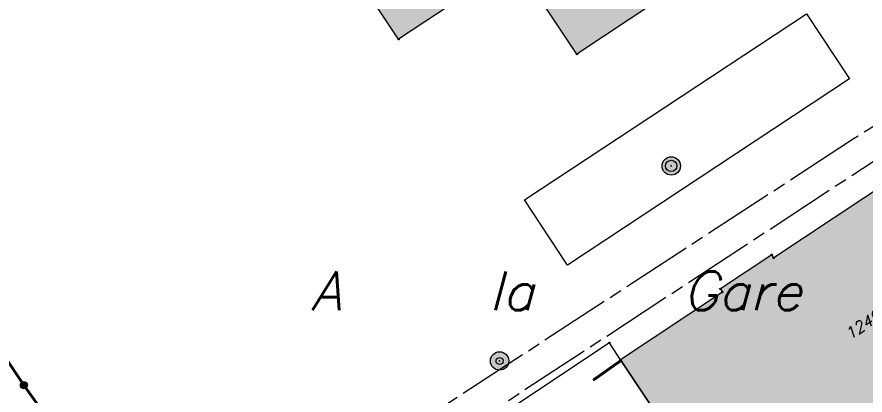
# Model space of a CAD drawing. Header units: metres. Extents: x 2513914 to 2544706, y 1140005 to 1171926.
# Drawn here: x 2515221.8 to 2515341.6, y 1146370.3 to 1146423.7 of the extents above; entities that cross this region are included whole.
import ezdxf
from ezdxf.enums import TextEntityAlignment as Align

# ---------------------------------------------------------------- set-up
doc = ezdxf.new("R2010")
doc.units = ezdxf.units.M
doc.linetypes.add('MO_I', pattern=[2, 1.5, -0.5])
doc.linetypes.add('MO_L', pattern=[13.8, 10, -1, 1.8, -1])
for name, color, linetype, lineweight in [('MO_BF', 7, 'Continuous', 40), ('MO_BF_PTS', 7, 'Continuous', 20), ('MO_CS_BAT', 7, 'Continuous', 20), ('MO_CS_BAT_DES', 7, 'Continuous', 20), ('MO_CS_BAT_NUM', 7, 'Continuous', 20), ('MO_CS_PTS', 7, 'Continuous', 20), ('MO_CS_RD_ROUTE', 7, 'MO_I', 20), ('MO_CS_SV_JARDIN', 7, 'MO_I', 20), ('MO_NO_LIEU_DIT', 7, 'Continuous', 40), ('MO_OD_PTS', 7, 'Continuous', 20), ('MO_ODL_DIVERS_AV', 7, 'Continuous', 20), ('MO_ODL_MUR', 7, 'Continuous', 20), ('MO_ODL_VOIEFERREE', 7, 'MO_L', 20), ('MO_ODS_BATSOUT', 7, 'Continuous', 20), ('MO_PFP3', 7, 'Continuous', 20)]:
    doc.layers.add(name, color=color, linetype=linetype, lineweight=lineweight)
for name, color, linetype, lineweight, true_color in [('MO_BF_PTS_CA', 7, 'Continuous', 18, 0xffffff), ('MO_CS_BAT_HACH', 7, 'Continuous', 20, 0xa0a0a0), ('MO_PFP3_CA', 7, 'Continuous', 18, 0xffffff)]:
    doc.layers.add(name, color=color, linetype=linetype, lineweight=lineweight, true_color=true_color)
doc.styles.get("Standard").update_dxf_attribs({"font": 'simplex.shx'})

# ---------------------------------------------------------------- blocks, each defined once
blk = doc.blocks.new('B_CS_BAT')
at = {"layer": 'MO_CS_BAT_DES', "oblique": 15, "flags": 1}
blk.add_attdef('DESIGNATION', text='', height=0.0016, dxfattribs=at).set_placement((0.00143, -0.00113), align=Align.MIDDLE_CENTER)
at = {"layer": 'MO_CS_BAT_NUM', "oblique": 15}
blk.add_attdef('NUMERO', text='', height=0.0016, dxfattribs=at).set_placement((0.00143, 0.00088), align=Align.MIDDLE_CENTER)
blk = doc.blocks.new('B_NO_LIEUDIT')
at = {"layer": 'MO_NO_LIEU_DIT', "oblique": 15}
blk.add_attdef('NOM', text='', height=0.0055, dxfattribs=at).set_placement((0, -0.00184), align=Align.BOTTOM_LEFT)
at = {"layer": 'MO_NO_LIEU_DIT', "oblique": 15, "flags": 1}
blk.add_attdef('NOMOBJET_DE', text='', height=0.0018, dxfattribs=at).set_placement((0, -0.00461), align=Align.MIDDLE_CENTER)
blk = doc.blocks.new('PFP3_BORNE')
at = {"layer": 'MO_PFP3_CA'}
h = blk.add_hatch(color=256, dxfattribs=at)
edge = h.paths.add_edge_path()
edge.add_arc((0, 0), 0.0013, 0, 360)
at = {"layer": 'MO_BF_PTS'}
blk.add_point((0, 0), dxfattribs=at)
at = {"layer": 'MO_PFP3', "linetype": 'Continuous'}
for radius in [0.0013, 0.0008]:
    blk.add_circle((0, 0), radius, dxfattribs=at)
blk = doc.blocks.new('PFP3_CHEVILLE')
at = {"layer": 'MO_PFP3_CA'}
h = blk.add_hatch(color=256, dxfattribs=at)
edge = h.paths.add_edge_path()
edge.add_arc((0, 0), 0.0013, 0, 360)
at = {"layer": 'MO_PFP3', "linetype": 'Continuous'}
for radius in [0.0013, 0.0005]:
    blk.add_circle((0, 0), radius, dxfattribs=at)
blk.add_point((0, 0), dxfattribs=at)
at = {"layer": 'MO_PFP3_CA'}
blk.add_circle((0, 0), 0.0005, dxfattribs=at)
blk = doc.blocks.new('PTS_BF_CHEVILLE')
at = {"layer": 'MO_BF_PTS_CA'}
h = blk.add_hatch(color=256, dxfattribs=at)
edge = h.paths.add_edge_path()
edge.add_arc((0, 0), 0.0005, 0, 360)
at = {"layer": 'MO_BF_PTS', "linetype": 'Continuous'}
blk.add_circle((0, 0), 0.0005, dxfattribs=at)
blk.add_point((0, 0), dxfattribs=at)
blk = doc.blocks.new('PTS_CS')
at = {"layer": 'MO_CS_PTS', "linetype": 'Continuous'}
blk.add_circle((0, 0), 0.0001, dxfattribs=at)
at = {"layer": 'MO_CS_PTS'}
blk.add_point((0, 0), dxfattribs=at)
blk = doc.blocks.new('PTS_OD')
at = {"layer": 'MO_OD_PTS', "linetype": 'Continuous'}
blk.add_circle((0, 0), 0.0001, dxfattribs=at)
at = {"layer": 'MO_OD_PTS'}
blk.add_point((0, 0), dxfattribs=at)

msp = doc.modelspace()

# ---------------------------------------------------------------- hatches: boundary and pattern name
at = {"layer": 'MO_CS_BAT_HACH'}
for points in [[(2515323.89, 1146502.35), (2515378.18, 1146538.36), (2515401.05, 1146503.88), (2515349.99, 1146469.92), (2515342.6, 1146465.01), (2515292.21, 1146431.54), (2515275.69, 1146420.57), (2515252.73, 1146455.14), (2515319.37, 1146499.35)], [(2515342.6, 1146465.01), (2515351.27, 1146451.95), (2515351.52, 1146452.11), (2515354.81, 1146447.16), (2515352.69, 1146445.75), (2515349.4, 1146450.7), (2515300.89, 1146418.48), (2515292.21, 1146431.54)], [(2515386.76, 1146394.66), (2515385.65, 1146396.35), (2515387.06, 1146397.28), (2515384, 1146401.89), (2515382.59, 1146400.94), (2515371.28, 1146417.96), (2515328.68, 1146389.65), (2515328.39, 1146390.09), (2515321.14, 1146385.27), (2515321.44, 1146384.82), (2515307.04, 1146375.25), (2515322.53, 1146351.97)]]:
    msp.add_hatch(color=256, dxfattribs=at).paths.add_polyline_path(points)

# ---------------------------------------------------------------- linework, layer by layer
at = {"layer": 'MO_BF', "flags": 128}
msp.add_lwpolyline([(2515230.2, 1146343.97), (2515223.37, 1146352.11), (2515217.23, 1146361.4), (2515214.94, 1146364.78), (2515204.96, 1146379.82), (2515195.38, 1146394.12), (2515184.41, 1146410.37), (2515196.49, 1146410.9), (2515222.78, 1146371.65), (2515237.32, 1146351.26), (2515244.74, 1146343.3), (2515252.81, 1146335.99), (2515261.04, 1146329.11), (2515267.2, 1146323.96), (2515253.86, 1146321.17), (2515247.04, 1146327.18), (2515243.85, 1146329.99), (2515234.28, 1146339.44)], close=True, dxfattribs=at)
msp.add_lwpolyline([(2515196.49, 1146410.9), (2515222.78, 1146371.65), (2515237.32, 1146351.26), (2515244.74, 1146343.3), (2515252.81, 1146335.99), (2515293.86, 1146364.92), (2515294.2, 1146364.53), (2515300.69, 1146357.15), (2515305.16, 1146352.06), (2515301.76, 1146349.46), (2515300.46, 1146348.46), (2515304.3, 1146342.07), (2515305.45, 1146342.81), (2515307.67, 1146339.07), (2515307.83, 1146338.79), (2515301.36, 1146335.4), (2515290.95, 1146327.64), (2515278.42, 1146317.92), (2515276.67, 1146316.57), (2515278.89, 1146315.18), (2515281.41, 1146317.1), (2515287.59, 1146321.81), (2515345.71, 1146358.89)], dxfattribs=at)
at = {"layer": 'MO_CS_BAT', "flags": 128}
for points in [[(2515323.89, 1146502.35), (2515378.18, 1146538.36), (2515401.05, 1146503.88), (2515349.99, 1146469.92), (2515342.6, 1146465.01), (2515292.21, 1146431.54), (2515275.69, 1146420.57), (2515252.73, 1146455.14), (2515319.37, 1146499.35)], [(2515342.6, 1146465.01), (2515351.27, 1146451.95), (2515351.52, 1146452.11), (2515354.81, 1146447.16), (2515352.69, 1146445.75), (2515349.4, 1146450.7), (2515300.89, 1146418.48), (2515292.21, 1146431.54)], [(2515386.76, 1146394.66), (2515385.65, 1146396.35), (2515387.06, 1146397.28), (2515384, 1146401.89), (2515382.59, 1146400.94), (2515371.28, 1146417.96), (2515328.68, 1146389.65), (2515328.39, 1146390.09), (2515321.14, 1146385.27), (2515321.44, 1146384.82), (2515307.04, 1146375.25), (2515322.53, 1146351.97)]]:
    msp.add_lwpolyline(points, close=True, dxfattribs=at)
at = {"layer": 'MO_CS_RD_ROUTE', "flags": 128}
msp.add_lwpolyline([(2515204.96, 1146379.82), (2515195.38, 1146394.12), (2515184.41, 1146410.37), (2515186.21, 1146410.45), (2515194.56, 1146410.82), (2515196.49, 1146410.9), (2515222.78, 1146371.65), (2515237.32, 1146351.26), (2515244.74, 1146343.3), (2515252.81, 1146335.99), (2515261.04, 1146329.11), (2515267.2, 1146323.96), (2515252.83, 1146319.96), (2515245.71, 1146326), (2515242.78, 1146328.49), (2515236.96, 1146333.86, -0.059721), (2515228.52, 1146342.72, -0.023055), (2515217.03, 1146361.25), (2515214.94, 1146364.78), (2515207.7, 1146375.69)], format="xyb", close=True, dxfattribs=at)
at = {"layer": 'MO_CS_SV_JARDIN', "flags": 128}
msp.add_lwpolyline([(2515187.54, 1146481.53), (2515197.92, 1146493.83), (2515231.08, 1146526.04), (2515247.23, 1146539.21), (2515248.77, 1146540.47), (2515281.2, 1146571.86, -0.130553), (2515291.11, 1146574.44), (2515325.37, 1146579.34, -0.288958), (2515336.43, 1146572.93), (2515352.12, 1146539.52), (2515353.16, 1146537.84), (2515354.52, 1146535.63), (2515365.56, 1146543.03), (2515371.66, 1146546.66), (2515378.16, 1146549.52), (2515408.03, 1146556.96), (2515439.13, 1146564.38), (2515458.77, 1146569.1), (2515461.78, 1146567.8), (2515463.48, 1146565.06), (2515463.28, 1146543.17), (2515458.77, 1146537.18), (2515450.78, 1146532.34), (2515425.09, 1146516.53), (2515424.46, 1146516.08), (2515411.38, 1146509.1), (2515412.78, 1146501.07), (2515428.15, 1146470.31), (2515432.09, 1146458.66), (2515387.57, 1146428.04), (2515395.6, 1146415.51), (2515393.95, 1146414.46), (2515404.77, 1146397.59), (2515406.41, 1146398.64), (2515406.66, 1146398.26), (2515345.71, 1146358.89), (2515314.05, 1146338.69), (2515305.16, 1146352.06), (2515295.74, 1146366.25), (2515293.86, 1146364.92), (2515294.2, 1146364.53), (2515278.77, 1146353.54), (2515260.41, 1146340.77), (2515261.76, 1146338.7), (2515262.99, 1146339.52), (2515266.21, 1146334.68), (2515265.89, 1146332.49), (2515261.22, 1146329.3), (2515261.04, 1146329.11), (2515252.81, 1146335.99), (2515244.74, 1146343.3), (2515237.32, 1146351.26), (2515222.78, 1146371.65), (2515196.49, 1146410.9), (2515197.22, 1146418.52), (2515203.67, 1146424.85), (2515185.81, 1146454.44), (2515183.82, 1146461.77), (2515183.95, 1146471.95)], format="xyb", close=True, dxfattribs=at)
at = {"layer": 'MO_ODL_DIVERS_AV'}
msp.add_lwpolyline([(2515293.46, 1146397.84), (2515333.31, 1146424.18), (2515339.4, 1146414.97), (2515299.54, 1146388.63), (2515293.46, 1146397.84)], dxfattribs=at)
at = {"layer": 'MO_ODL_MUR'}
for points in [[(2515307.04, 1146375.25), (2515307.18, 1146375.04), (2515303.31, 1146372.29), (2515303.16, 1146372.49)], [(2515303.16, 1146372.49), (2515307.04, 1146375.25)]]:
    msp.add_lwpolyline(points, dxfattribs=at)
at = {"layer": 'MO_ODL_VOIEFERREE'}
msp.add_lwpolyline([(2515417.28, 1146452.18), (2515249.86, 1146342.3)], dxfattribs=at)
msp.add_lwpolyline([(2515371.86, 1146422.83), (2515350.2, 1146412.25, 0.031033), (2515339.4, 1146406.11), (2515247.1, 1146345.82)], format="xyb", dxfattribs=at)
at = {"layer": 'MO_ODS_BATSOUT'}
msp.add_lwpolyline([(2515322.53, 1146351.97), (2515307.04, 1146375.25), (2515305.47, 1146377.62), (2515292.39, 1146368.93), (2515294.05, 1146366.43), (2515296.79, 1146362.32), (2515297.87, 1146363.04), (2515305.16, 1146352.06), (2515313.85, 1146338.99), (2515318.27, 1146341.93), (2515321.67, 1146344.19), (2515325.85, 1146346.97), (2515322.53, 1146351.97)], dxfattribs=at)

# ---------------------------------------------------------------- block references
at = {"layer": 'MO_BF_PTS', "xscale": 1000, "yscale": 1000, "zscale": 1000}
msp.add_blockref('PTS_BF_CHEVILLE', (2515222.78, 1146371.65), dxfattribs=at)
at = {"layer": 'MO_CS_BAT_NUM', "xscale": 1000, "yscale": 1000, "zscale": 1000, "rotation": 33.56999999999999}
msp.add_blockref('B_CS_BAT', (2515341.09, 1146379.03), dxfattribs=at).add_auto_attribs({'NUMERO': '1249a'})
at = {"layer": 'MO_CS_PTS', "xscale": 1000, "yscale": 1000, "zscale": 1000}
for p in [(2515275.69, 1146420.57), (2515300.89, 1146418.48), (2515328.39, 1146390.09), (2515328.68, 1146389.65), (2515321.14, 1146385.27), (2515321.44, 1146384.82), (2515307.04, 1146375.25)]:
    msp.add_blockref('PTS_CS', p, dxfattribs=at)
at = {"layer": 'MO_NO_LIEU_DIT', "xscale": 1000, "yscale": 1000, "zscale": 1000}
msp.add_blockref('B_NO_LIEUDIT', (2515263.32, 1146382.43), dxfattribs=at).add_auto_attribs({'NOM': 'A     la     Gare'})
at = {"layer": 'MO_OD_PTS', "xscale": 1000, "yscale": 1000, "zscale": 1000}
msp.add_blockref('PTS_OD', (2515305.47, 1146377.62), dxfattribs=at)
at = {"layer": 'MO_PFP3', "xscale": 1000, "yscale": 1000, "zscale": 1000}
for name, p in [('PFP3_BORNE', (2515314.2, 1146402.65)), ('PFP3_CHEVILLE', (2515289.96, 1146375.07))]:
    msp.add_blockref(name, p, dxfattribs=at)

doc.saveas('drawing.dxf')
